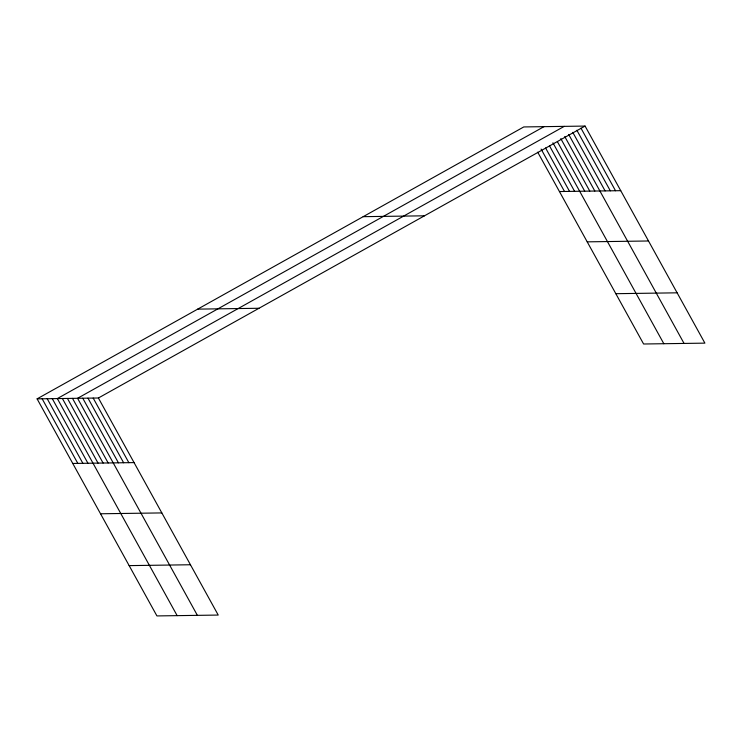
<?xml version="1.0" encoding="UTF-8"?>
<svg xmlns="http://www.w3.org/2000/svg" width="742" height="742" viewBox="0 0 742 742"><rect width="100%" height="100%" fill="white"/><g stroke="black" fill="none" stroke-linecap="round" stroke-linejoin="round"><path stroke-width="1.11" d="M37.1 398.862L98.398 398L218.222 615.062L156.924 615.925L37.1 398.862L523.778 126.938L585.076 126.075L704.9 343.138L643.602 344L537.709 152.175M544.007 126.65L57.329 398.575L177.153 615.647M564.235 126.363L77.558 398.296L197.381 615.359M98.398 398L585.076 126.075M559.44 191.538L620.739 190.675M363.172 216.673L424.47 215.811M587.21 241.846L648.508 240.983M615.832 293.693L677.121 292.821M197.706 309.126L259.004 308.264M72.762 463.462L134.061 462.6M100.532 513.779L161.83 512.917M129.154 565.617L190.453 564.755M580.977 128.162L615.526 190.75M576.877 130.258L610.314 190.815M572.787 132.345L605.101 190.889M568.687 134.441L684.059 343.435M564.745 136.528L594.834 191.037M560.804 138.624L589.779 191.111M557.418 141.722L584.724 191.176M552.92 142.798L663.83 343.713M549.534 145.896L574.605 191.325M545.593 147.992L569.55 191.39M541.094 149.068L564.495 191.464M93.186 398.074L128.848 462.674M87.973 398.148L123.636 462.748M82.77 398.222L118.432 462.822M72.503 398.361L108.165 462.962M67.439 398.435L103.101 463.036M62.384 398.51L98.046 463.11M52.274 398.649L87.936 463.249M47.21 398.723L82.872 463.323M42.155 398.788L77.817 463.388"/></g></svg>
